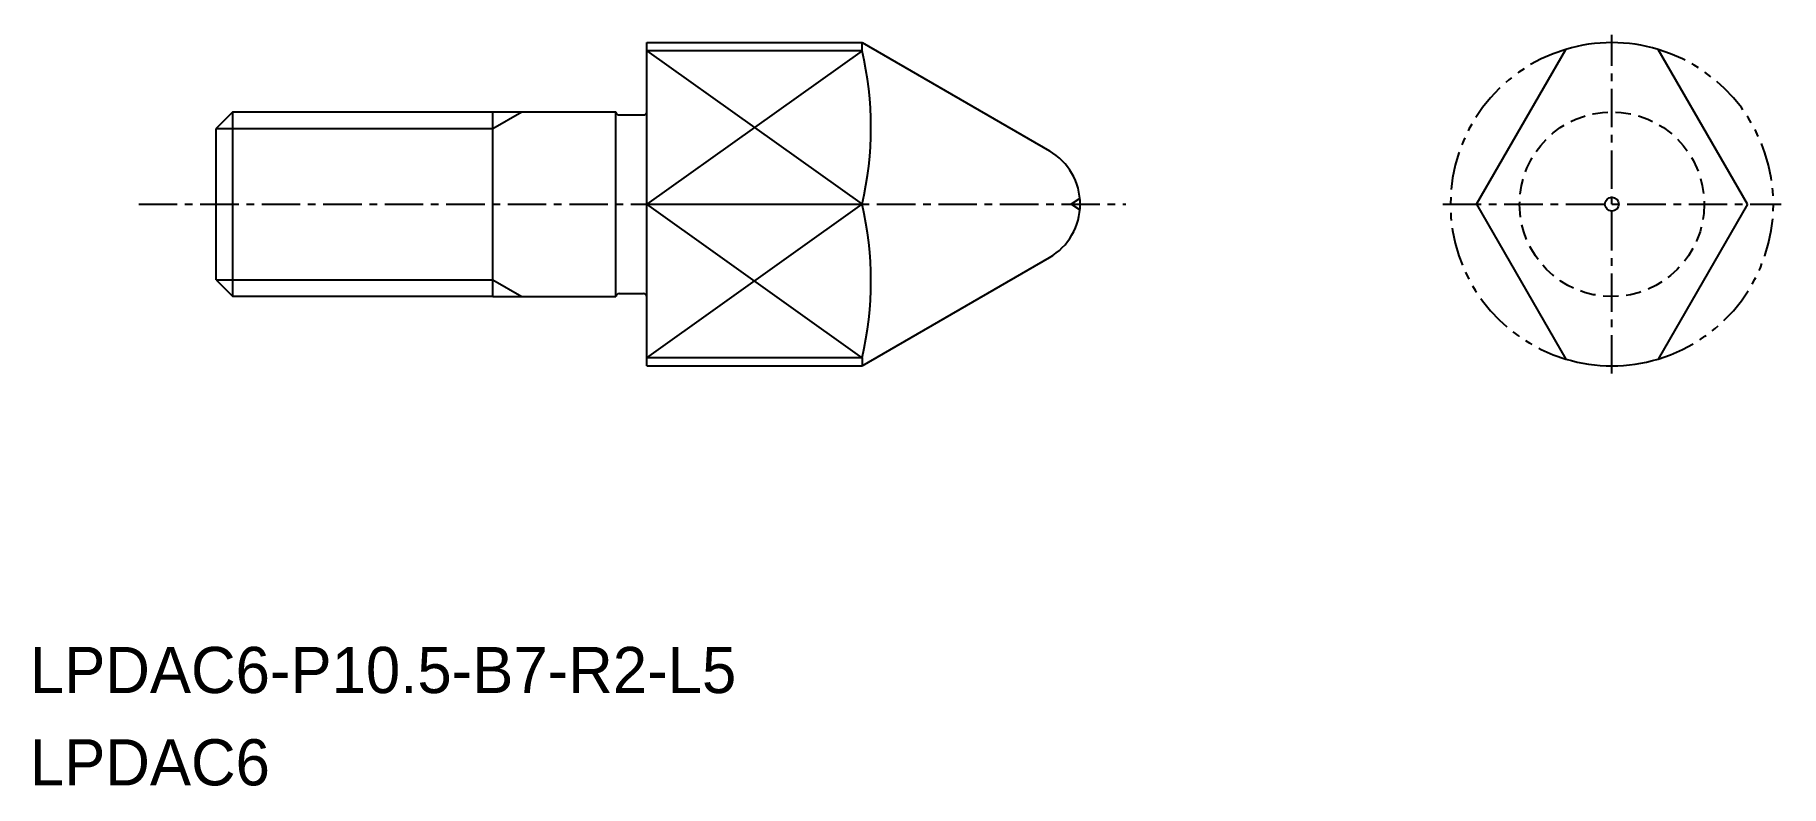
# Model space of a CAD drawing. Extents: x -1722.2 to -1665.5, y -603.1 to -578.7.
import ezdxf

# ---------------------------------------------------------------- set-up
doc = ezdxf.new("R2010")
doc.units = 0
for name, pattern in [('CENTER', [2, 1.25, -0.25, 0.25, -0.25]), ('DASHED', [0.75, 0.5, -0.25]), ('PHANTOM', [2.5, 1.25, -0.25, 0.25, -0.25, 0.25, -0.25])]:
    doc.linetypes.add(name, pattern=pattern)
doc.layers.get('0').update_dxf_attribs({"linetype": 'CONTINUOUS'})
doc.layers.add('CENTER', color=1, linetype='CENTER')

msp = doc.modelspace()

# ---------------------------------------------------------------- linework, layer by layer
for p, q in [((-1702.357, -578.928), (-1695.357, -578.928)), ((-1702.357, -589.428), (-1702.357, -578.928)), ((-1695.357, -579.192), (-1695.357, -578.928)), ((-1695.357, -578.928), (-1689.263, -582.446)), ((-1695.357, -579.192), (-1702.357, -579.192)), ((-1707.357, -587.178), (-1707.357, -581.178)), ((-1707.357, -581.178), (-1703.357, -581.178)), ((-1703.357, -587.178), (-1703.357, -581.178)), ((-1703.357, -587.178), (-1703.357, -581.178)), ((-1703.257, -581.278), (-1702.457, -581.278)), ((-1702.357, -581.178), (-1702.357, -581.178)), ((-1695.357, -589.428), (-1689.263, -585.911)), ((-1707.357, -587.178), (-1703.357, -587.178)), ((-1703.257, -587.078), (-1702.457, -587.078)), ((-1702.357, -587.178), (-1702.357, -587.178)), ((-1695.357, -589.165), (-1702.357, -589.165)), ((-1695.357, -589.165), (-1695.357, -589.428)), ((-1702.357, -589.428), (-1695.36, -589.428))]:
    msp.add_line(p, q)
at = {"color": 3, "linetype": 'CONTINUOUS'}
for p, q in [((-1695.357, -579.192), (-1702.357, -584.178)), ((-1702.357, -579.192), (-1695.357, -584.178)), ((-1707.357, -581.72), (-1706.419, -581.178)), ((-1716.357, -581.72), (-1707.357, -581.72)), ((-1702.357, -589.165), (-1695.357, -584.178)), ((-1695.357, -589.165), (-1702.357, -584.178)), ((-1716.357, -586.637), (-1707.357, -586.637)), ((-1707.357, -586.637), (-1706.419, -587.178))]:
    msp.add_line(p, q, dxfattribs=at)
at = {"color": 7, "linetype": 'CONTINUOUS'}
for p, q in [((-1675.381, -584.178), (-1672.477, -579.147)), ((-1666.572, -584.178), (-1669.477, -579.147)), ((-1715.815, -581.178), (-1716.357, -581.72)), ((-1715.815, -581.178), (-1707.357, -581.178)), ((-1715.815, -587.178), (-1715.815, -581.178)), ((-1716.357, -586.637), (-1716.357, -581.72)), ((-1702.357, -584.178), (-1695.357, -584.178)), ((-1675.381, -584.178), (-1672.477, -589.21)), ((-1666.572, -584.178), (-1669.477, -589.21)), ((-1716.357, -586.637), (-1715.815, -587.178)), ((-1707.357, -587.178), (-1715.815, -587.178))]:
    msp.add_line(p, q, dxfattribs=at)
at = {"color": 3}
for p in [(-1688.272, -583.991), (-1688.272, -584.366)]:
    msp.add_line(p, (-1688.561, -584.178), dxfattribs=at)
at = {"color": 3, "linetype": 'DASHED'}
msp.add_circle((-1670.977, -584.178), 3, dxfattribs=at)
msp.add_circle((-1670.977, -584.178), 0.225)
for centre, radius, start, end in [((-1670.977, -584.178), 5.25, 73.3985, 106.6015), ((-1703.257, -581.178), 0.1, 180, 270), ((-1702.457, -581.178), 0.1, 270, 0), ((-1690.263, -584.178), 2, 300, 60), ((-1703.257, -587.178), 0.1, 90, 180), ((-1702.457, -587.178), 0.1, 0, 90), ((-1670.977, -584.178), 5.25, 253.3985, 286.6015)]:
    msp.add_arc(centre, radius, start, end)
at = {"color": 7, "linetype": 'CONTINUOUS'}
for centre, end in [((-1705.901, -581.685), 13.3035), ((-1705.901, -586.672), 13.3034)]:
    msp.add_arc(centre, 10.835, 346.6965, end, dxfattribs=at)
at = {"color": 3, "linetype": 'PHANTOM'}
for start, end in [(106.6015, 253.3985), (286.6015, 73.3985)]:
    msp.add_arc((-1670.977, -584.178), 5.25, start, end, dxfattribs=at)
at = {"layer": 'CENTER', "color": 1, "linetype": 'CENTER'}
for p, q in [((-1670.977, -589.678), (-1670.977, -578.678)), ((-1718.872, -584.178), (-1686.778, -584.178)), ((-1676.477, -584.178), (-1665.477, -584.178))]:
    msp.add_line(p, q, dxfattribs=at)

# ---------------------------------------------------------------- texts
for s, p in [('LPDAC6-P10.5-B7-R2-L5', (-1722.411, -600.061)), ('LPDAC6', (-1722.411, -603.061))]:
    msp.add_text(s, height=1.5).set_placement(p)

doc.saveas('drawing.dxf')
